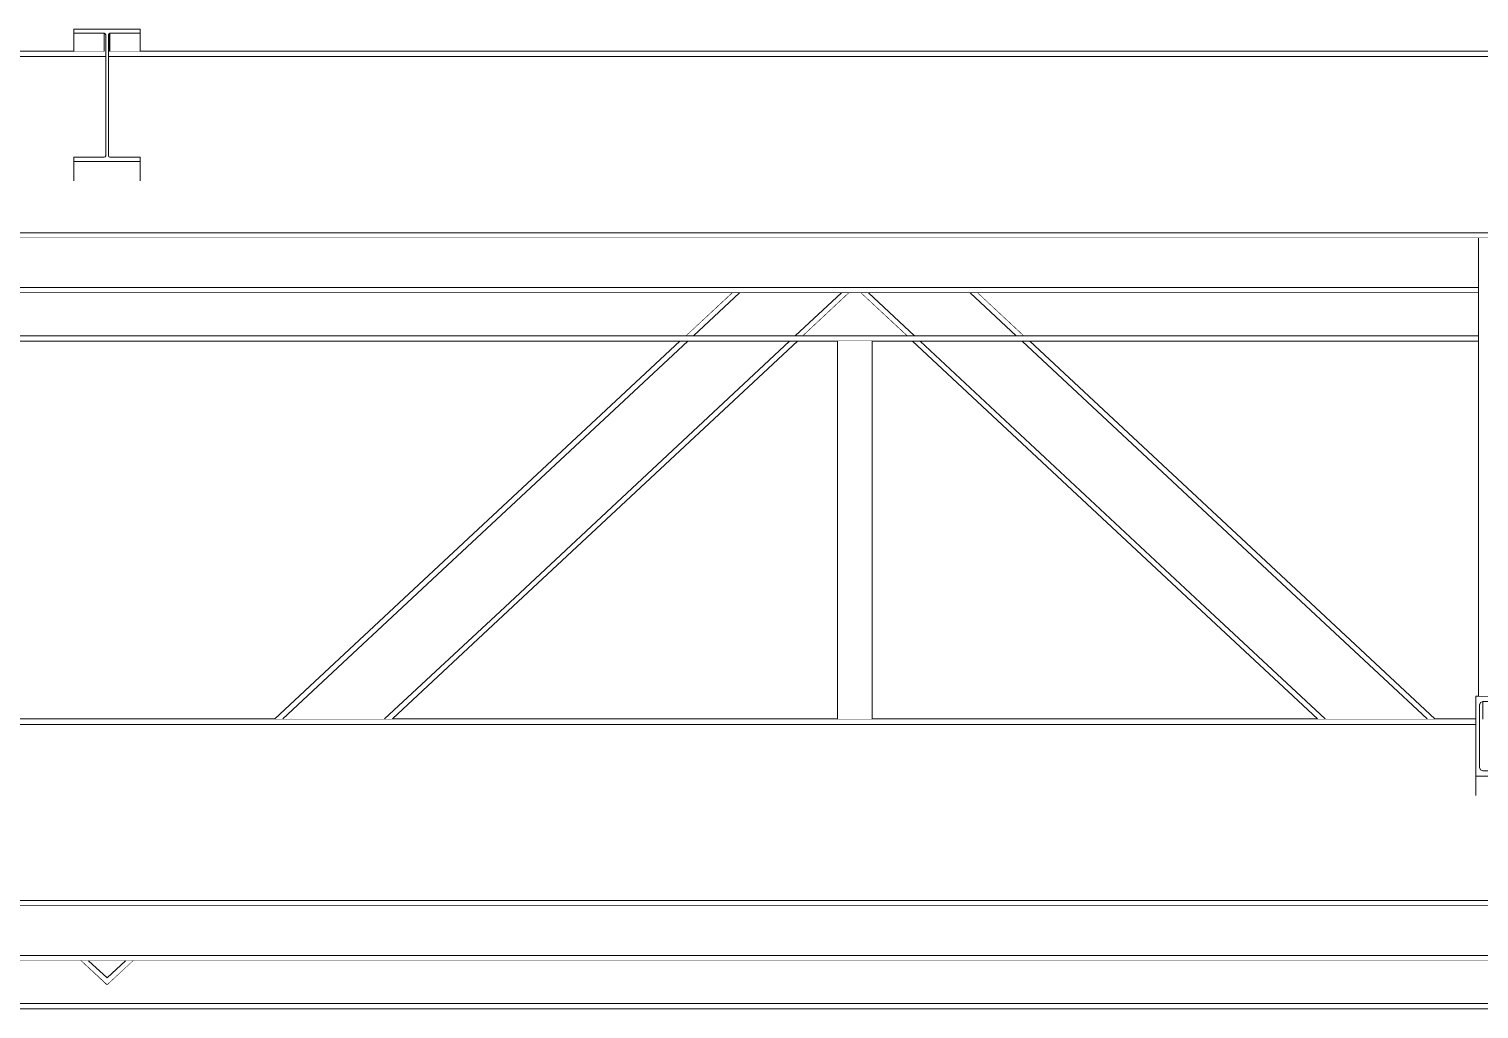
# Model space of a CAD drawing. Extents: x -3080 to 28500, y -1326 to 31609.
# Drawn here: x 8085.4 to 8356.8, y 28380.8 to 28564.2 of the extents above; entities that cross this region are included whole.
import ezdxf
from ezdxf.xclip import XClip

# ---------------------------------------------------------------- set-up
doc = ezdxf.new("R2010")
doc.units = 0
doc.header["$LTSCALE"] = 100
doc.header["$XCLIPFRAME"] = 2
doc.linetypes.add('188K-SM-07-F10-MECH-CR PIPE-Y2257103$0$X-S-FAB_SL ALL$0$Wipeout_Contour', pattern=[1, 0, -1])
for name, color, linetype in [('0-xref', 8, 'Continuous'), ('188K-SM-07-F10-MECH-CR PIPE-Y2257103$0$X-S-FAB_SL ALL$0$ASP_1', 1, 'Continuous'), ('188K-SM-07-F10-MECH-CR PIPE-Y2257103$0$X-S-FAB_SL ALL$0$Hattch', 7, 'Continuous'), ('188K-SM-07-F10-MECH-CR PIPE-Y2257103$0$X-S-FAB_SL ALL$0$S-TRUSS', 7, 'Continuous')]:
    doc.layers.add(name, color=color, linetype=linetype)

# ---------------------------------------------------------------- blocks, each defined once
blk = doc.blocks.new('188K-SM-07-F10-MECH-CR PIPE-Y2257103$0$X-S-FAB_SL ALL$0$剖面元素_919_3', base_point=(23061.26, -8263.06))
at = {"color": 254, "linetype": '188K-SM-07-F10-MECH-CR PIPE-Y2257103$0$X-S-FAB_SL ALL$0$Wipeout_Contour', "lineweight": 0, "ltscale": 253114.980548}
blk.add_wipeout([(30758.76, -6033.78), (30758.76, -6034.78), (31161.01, -6034.78), (31161.01, -6034.09), (31160.93, -6033.88), (31160.71, -6033.79), (31155.06, -6033.79), (31155.06, -6033.78)], dxfattribs=at).dxf.layer = '188K-SM-07-F10-MECH-CR PIPE-Y2257103$0$X-S-FAB_SL ALL$0$Hattch'
at = {"color": 254, "linetype": '188K-SM-07-F10-MECH-CR PIPE-Y2257103$0$X-S-FAB_SL ALL$0$Wipeout_Contour', "lineweight": 0, "ltscale": 254166.514569}
blk.add_wipeout([(30741.26, -6193.78), (31581.26, -6193.78), (31581.26, -6193.05), (31563.76, -6193.05), (31563.76, -6192.78), (30758.76, -6192.78), (30758.76, -6193.05), (30741.26, -6193.05)], dxfattribs=at).dxf.layer = '188K-SM-07-F10-MECH-CR PIPE-Y2257103$0$X-S-FAB_SL ALL$0$Hattch'
at = {"color": 254, "linetype": '188K-SM-07-F10-MECH-CR PIPE-Y2257103$0$X-S-FAB_SL ALL$0$Wipeout_Contour', "lineweight": 0, "ltscale": 254726.552465}
blk.add_wipeout([(31161.51, -6034.09), (31161.51, -6034.78), (31563.76, -6034.78), (31563.76, -6033.78), (31167.46, -6033.78), (31167.46, -6033.79), (31161.81, -6033.79), (31161.6, -6033.88)], dxfattribs=at).dxf.layer = '188K-SM-07-F10-MECH-CR PIPE-Y2257103$0$X-S-FAB_SL ALL$0$Hattch'
at = {"color": 254, "linetype": '188K-SM-07-F10-MECH-CR PIPE-Y2257103$0$X-S-FAB_SL ALL$0$Wipeout_Contour', "lineweight": 0, "ltscale": 1016512.658620444}
blk.add_wipeout([(30742.26, -6160.26), (30742.26, -6187.71), (30758.76, -6187.71), (30758.76, -6192.78), (31563.76, -6192.78), (31563.76, -6187.71), (31580.26, -6187.71), (31580.26, -6160.26), (31563.76, -6160.26), (31563.76, -6159.78), (31418.16, -6159.78), (31418.16, -6167.85), (31418.35, -6168.31), (31418.81, -6168.5), (31424.36, -6168.5), (31424.82, -6168.69), (31425.01, -6169.15), (31425.01, -6173.08), (31417.51, -6173.08), (31417.51, -6159.78), (30898.16, -6159.78), (30898.16, -6167.85), (30898.35, -6168.31), (30898.81, -6168.5), (30904.36, -6168.5), (30904.82, -6168.69), (30905.01, -6169.15), (30905.01, -6173.08), (30897.51, -6173.08), (30897.51, -6159.78), (30758.76, -6159.78), (30758.76, -6160.26)], dxfattribs=at).dxf.layer = '188K-SM-07-F10-MECH-CR PIPE-Y2257103$0$X-S-FAB_SL ALL$0$Hattch'
at = {"layer": '188K-SM-07-F10-MECH-CR PIPE-Y2257103$0$X-S-FAB_SL ALL$0$S-TRUSS', "color": 8, "lineweight": 0}
for p, q in [((30741.26, -6193.78), (31581.26, -6193.78)), ((30758.76, -6192.78), (31563.76, -6192.78))]:
    blk.add_line(p, q, dxfattribs=at)
at = {"color": 254, "linetype": '188K-SM-07-F10-MECH-CR PIPE-Y2257103$0$X-S-FAB_SL ALL$0$Wipeout_Contour', "lineweight": 0, "ltscale": 761838.558871}
blk.add_wipeout([(30742.26, -6035.28), (30742.26, -6062.73), (30758.76, -6062.73), (30758.76, -6067.78), (31563.76, -6067.78), (31563.76, -6062.73), (31580.26, -6062.73), (31580.26, -6035.28), (31563.76, -6035.28), (31563.76, -6034.78), (31161.51, -6034.78), (31161.51, -6053.35), (31161.6, -6053.56), (31161.81, -6053.65), (31167.46, -6053.65), (31167.46, -6058.04), (31155.06, -6058.04), (31155.06, -6053.65), (31160.71, -6053.65), (31160.93, -6053.56), (31161.01, -6053.35), (31161.01, -6034.78), (30758.76, -6034.78), (30758.76, -6035.28)], dxfattribs=at).dxf.layer = '188K-SM-07-F10-MECH-CR PIPE-Y2257103$0$X-S-FAB_SL ALL$0$Hattch'
at = {"color": 254, "linetype": '188K-SM-07-F10-MECH-CR PIPE-Y2257103$0$X-S-FAB_SL ALL$0$Wipeout_Contour', "lineweight": 0, "ltscale": 253082.348824}
blk.add_wipeout([(30898.16, -6159.49), (30898.16, -6159.78), (31417.51, -6159.78), (31417.51, -6158.78), (30904.51, -6158.78), (30904.36, -6158.84), (30898.81, -6158.84), (30898.35, -6159.03)], dxfattribs=at).dxf.layer = '188K-SM-07-F10-MECH-CR PIPE-Y2257103$0$X-S-FAB_SL ALL$0$Hattch'
at = {"layer": '188K-SM-07-F10-MECH-CR PIPE-Y2257103$0$X-S-FAB_SL ALL$0$S-TRUSS', "color": 8, "lineweight": 0}
for p, q in [((31155.06, -6033.78), (30758.76, -6033.78)), ((31160.71, -6033.78), (31155.06, -6033.78)), ((31167.46, -6033.78), (31161.81, -6033.78)), ((31563.76, -6033.78), (31167.46, -6033.78)), ((31161.01, -6034.78), (30758.76, -6034.78)), ((31563.76, -6034.78), (31161.51, -6034.78)), ((30904.51, -6158.78), (31417.51, -6158.78)), ((30898.16, -6159.78), (31417.51, -6159.78))]:
    blk.add_line(p, q, dxfattribs=at)
at = {"color": 254, "linetype": '188K-SM-07-F10-MECH-CR PIPE-Y2257103$0$X-S-FAB_SL ALL$0$Wipeout_Contour', "lineweight": 0, "ltscale": 253973.464068}
blk.add_wipeout([(30749.26, -6068.78), (31573.26, -6068.78), (31573.26, -6068.07), (31563.76, -6068.07), (31563.76, -6067.78), (30758.76, -6067.78), (30758.76, -6068.07), (30749.26, -6068.07)], dxfattribs=at).dxf.layer = '188K-SM-07-F10-MECH-CR PIPE-Y2257103$0$X-S-FAB_SL ALL$0$Hattch'
at = {"layer": '188K-SM-07-F10-MECH-CR PIPE-Y2257103$0$X-S-FAB_SL ALL$0$S-TRUSS', "color": 8, "lineweight": 0}
for p, q in [((31563.76, -6067.78), (30758.76, -6067.78)), ((31429.84, -6068.78), (30892.69, -6068.78))]:
    blk.add_line(p, q, dxfattribs=at)
blk = doc.blocks.new('188K-SM-07-F10-MECH-CR PIPE-Y2257103$0$X-S-FAB_SL ALL$0$剖面元素_922_3', base_point=(23061.26, -8263.06))
at = {"color": 254, "linetype": '188K-SM-07-F10-MECH-CR PIPE-Y2257103$0$X-S-FAB_SL ALL$0$Wipeout_Contour', "lineweight": 0, "ltscale": 126990.583895}
blk.add_wipeout([(30904.51, -6068.78), (30904.51, -6078.02), (31418.01, -6078.02), (31418.01, -6068.78)], dxfattribs=at).dxf.layer = '188K-SM-07-F10-MECH-CR PIPE-Y2257103$0$X-S-FAB_SL ALL$0$Hattch'
at = {"color": 254, "linetype": '188K-SM-07-F10-MECH-CR PIPE-Y2257103$0$X-S-FAB_SL ALL$0$Wipeout_Contour', "lineweight": 0, "ltscale": 254182.245996}
blk.add_wipeout([(30741.26, -6204.02), (31581.26, -6204.02), (31581.26, -6203.12), (31563.76, -6203.12), (31563.76, -6203.02), (30758.76, -6203.02), (30758.76, -6203.12), (30741.26, -6203.12)], dxfattribs=at).dxf.layer = '188K-SM-07-F10-MECH-CR PIPE-Y2257103$0$X-S-FAB_SL ALL$0$Hattch'
at = {"color": 254, "linetype": '188K-SM-07-F10-MECH-CR PIPE-Y2257103$0$X-S-FAB_SL ALL$0$Wipeout_Contour', "lineweight": 0, "ltscale": 126994.501866}
blk.add_wipeout([(30904.51, -6079.02), (31418.01, -6079.02), (31418.01, -6078.02), (30904.51, -6078.02)], dxfattribs=at).dxf.layer = '188K-SM-07-F10-MECH-CR PIPE-Y2257103$0$X-S-FAB_SL ALL$0$Hattch'
at = {"color": 254, "linetype": '188K-SM-07-F10-MECH-CR PIPE-Y2257103$0$X-S-FAB_SL ALL$0$Wipeout_Contour', "lineweight": 0, "ltscale": 159253.255963}
blk.add_wipeout([(30758.76, -6193.78), (30758.76, -6203.02), (31563.76, -6203.02), (31563.76, -6197.03), (31563.76, -6193.78)], dxfattribs=at).dxf.layer = '188K-SM-07-F10-MECH-CR PIPE-Y2257103$0$X-S-FAB_SL ALL$0$Hattch'
at = {"layer": '188K-SM-07-F10-MECH-CR PIPE-Y2257103$0$X-S-FAB_SL ALL$0$S-TRUSS', "color": 8, "lineweight": 0}
for p, q in [((31418.01, -6078.02), (30904.51, -6078.02)), ((31418.01, -6079.02), (30904.51, -6079.02)), ((30741.26, -6204.02), (31581.26, -6204.02)), ((30758.76, -6203.02), (31563.76, -6203.02))]:
    blk.add_line(p, q, dxfattribs=at)
blk = doc.blocks.new('188K-SM-07-F10-MECH-CR PIPE-Y2257103$0$X-S-FAB_SL ALL$0$剖面元素_1513_3', base_point=(23061.26, -8263.06))
at = {"color": 254, "linetype": '188K-SM-07-F10-MECH-CR PIPE-Y2257103$0$X-S-FAB_SL ALL$0$Wipeout_Contour', "lineweight": 0, "ltscale": 126960.241926}
blk.add_wipeout([(31161.51, -6034.09), (31161.6, -6033.88), (31161.6, -6030.53), (31161.51, -6030.74)], dxfattribs=at).dxf.layer = '188K-SM-07-F10-MECH-CR PIPE-Y2257103$0$X-S-FAB_SL ALL$0$Hattch'
at = {"color": 254, "linetype": '188K-SM-07-F10-MECH-CR PIPE-Y2257103$0$X-S-FAB_SL ALL$0$Wipeout_Contour', "lineweight": 0, "ltscale": 126977.320676}
blk.add_wipeout([(31155.06, -6054.45), (31155.06, -6058.04), (31167.46, -6058.04), (31167.46, -6054.45)], dxfattribs=at).dxf.layer = '188K-SM-07-F10-MECH-CR PIPE-Y2257103$0$X-S-FAB_SL ALL$0$Hattch'
at = {"layer": '188K-SM-07-F10-MECH-CR PIPE-Y2257103$0$X-S-FAB_SL ALL$0$S-TRUSS', "color": 2, "lineweight": 0}
for p, q in [((31155.06, -6053.65), (31155.06, -6054.45)), ((31167.46, -6054.45), (31155.06, -6054.45)), ((31167.46, -6053.65), (31167.46, -6054.45))]:
    blk.add_line(p, q, dxfattribs=at)
at = {"layer": '188K-SM-07-F10-MECH-CR PIPE-Y2257103$0$X-S-FAB_SL ALL$0$S-TRUSS', "color": 8, "lineweight": 0}
for p, q in [((31155.06, -6054.45), (31155.06, -6058.04)), ((31167.46, -6054.45), (31167.46, -6058.04))]:
    blk.add_line(p, q, dxfattribs=at)
at = {"layer": '188K-SM-07-F10-MECH-CR PIPE-Y2257103$0$X-S-FAB_SL ALL$0$S-TRUSS', "color": 2, "lineweight": 0, "flags": 128}
for points in [[(31160.93, -6053.56), (31160.71, -6053.65), (31155.06, -6053.65)], [(31161.6, -6053.56), (31161.81, -6053.65), (31167.46, -6053.65)]]:
    blk.add_lwpolyline(points, dxfattribs=at)
at = {"color": 254, "linetype": '188K-SM-07-F10-MECH-CR PIPE-Y2257103$0$X-S-FAB_SL ALL$0$Wipeout_Contour', "lineweight": 0, "ltscale": 126960.716853}
blk.add_wipeout([(31161.6, -6030.53), (31161.6, -6033.88), (31161.81, -6033.79), (31161.81, -6030.44)], dxfattribs=at).dxf.layer = '188K-SM-07-F10-MECH-CR PIPE-Y2257103$0$X-S-FAB_SL ALL$0$Hattch'
at = {"color": 254, "linetype": '188K-SM-07-F10-MECH-CR PIPE-Y2257103$0$X-S-FAB_SL ALL$0$Wipeout_Contour', "lineweight": 0, "ltscale": 126972.194104}
blk.add_wipeout([(31161.81, -6030.44), (31161.81, -6033.79), (31167.46, -6033.79), (31167.46, -6030.44)], dxfattribs=at).dxf.layer = '188K-SM-07-F10-MECH-CR PIPE-Y2257103$0$X-S-FAB_SL ALL$0$Hattch'
at = {"layer": '188K-SM-07-F10-MECH-CR PIPE-Y2257103$0$X-S-FAB_SL ALL$0$S-TRUSS', "color": 2, "lineweight": 0}
blk.add_line((31167.46, -6029.64), (31167.46, -6030.44), dxfattribs=at)
at = {"layer": '188K-SM-07-F10-MECH-CR PIPE-Y2257103$0$X-S-FAB_SL ALL$0$S-TRUSS', "color": 8, "lineweight": 0}
blk.add_line((31167.46, -6030.44), (31167.46, -6033.79), dxfattribs=at)
at = {"color": 254, "linetype": '188K-SM-07-F10-MECH-CR PIPE-Y2257103$0$X-S-FAB_SL ALL$0$Wipeout_Contour', "lineweight": 0, "ltscale": 126945.686184}
blk.add_wipeout([(31155.06, -6030.44), (31155.06, -6033.79), (31160.71, -6033.79), (31160.71, -6030.44)], dxfattribs=at).dxf.layer = '188K-SM-07-F10-MECH-CR PIPE-Y2257103$0$X-S-FAB_SL ALL$0$Hattch'
at = {"layer": '188K-SM-07-F10-MECH-CR PIPE-Y2257103$0$X-S-FAB_SL ALL$0$S-TRUSS', "color": 2, "lineweight": 0}
blk.add_line((31155.06, -6029.64), (31155.06, -6030.44), dxfattribs=at)
at = {"layer": '188K-SM-07-F10-MECH-CR PIPE-Y2257103$0$X-S-FAB_SL ALL$0$S-TRUSS', "color": 8, "lineweight": 0}
blk.add_line((31155.06, -6030.44), (31155.06, -6033.79), dxfattribs=at)
at = {"color": 254, "linetype": '188K-SM-07-F10-MECH-CR PIPE-Y2257103$0$X-S-FAB_SL ALL$0$Wipeout_Contour', "lineweight": 0, "ltscale": 126957.230154}
blk.add_wipeout([(31160.71, -6030.44), (31160.71, -6033.79), (31160.93, -6033.88), (31160.93, -6030.53)], dxfattribs=at).dxf.layer = '188K-SM-07-F10-MECH-CR PIPE-Y2257103$0$X-S-FAB_SL ALL$0$Hattch'
at = {"color": 254, "linetype": '188K-SM-07-F10-MECH-CR PIPE-Y2257103$0$X-S-FAB_SL ALL$0$Wipeout_Contour', "lineweight": 0, "ltscale": 126957.933227}
blk.add_wipeout([(31160.93, -6030.53), (31160.93, -6033.88), (31161.01, -6034.09), (31161.01, -6030.74)], dxfattribs=at).dxf.layer = '188K-SM-07-F10-MECH-CR PIPE-Y2257103$0$X-S-FAB_SL ALL$0$Hattch'
at = {"layer": '188K-SM-07-F10-MECH-CR PIPE-Y2257103$0$X-S-FAB_SL ALL$0$S-TRUSS', "color": 2, "lineweight": 0}
blk.add_line((31167.46, -6029.64), (31155.06, -6029.64), dxfattribs=at)
at = {"layer": '188K-SM-07-F10-MECH-CR PIPE-Y2257103$0$X-S-FAB_SL ALL$0$S-TRUSS', "color": 8, "lineweight": 0}
for p, q in [((31160.71, -6030.44), (31160.71, -6033.79)), ((31161.81, -6030.44), (31161.81, -6033.79))]:
    blk.add_line(p, q, dxfattribs=at)
at = {"layer": '188K-SM-07-F10-MECH-CR PIPE-Y2257103$0$X-S-FAB_SL ALL$0$S-TRUSS', "color": 2, "lineweight": 0, "flags": 128}
for points in [[(31160.93, -6030.53), (31160.71, -6030.44), (31155.06, -6030.44)], [(31160.93, -6030.53), (31161.01, -6030.74), (31161.01, -6053.35), (31160.93, -6053.56)], [(31161.6, -6030.53), (31161.51, -6030.74), (31161.51, -6053.35), (31161.6, -6053.56)], [(31167.46, -6030.44), (31161.81, -6030.44), (31161.6, -6030.53)]]:
    blk.add_lwpolyline(points, dxfattribs=at)
blk = doc.blocks.new('188K-SM-07-F10-MECH-CR PIPE-Y2257103$0$X-S-FAB_SL ALL$0$剖面元素_1528_3', base_point=(23061.26, -8263.06))
at = {"color": 254, "linetype": '188K-SM-07-F10-MECH-CR PIPE-Y2257103$0$X-S-FAB_SL ALL$0$Wipeout_Contour', "lineweight": 0, "ltscale": 128064.93939}
blk.add_wipeout([(31418.35, -6155.68), (31418.35, -6159.03), (31418.81, -6158.84), (31418.81, -6155.49)], dxfattribs=at).dxf.layer = '188K-SM-07-F10-MECH-CR PIPE-Y2257103$0$X-S-FAB_SL ALL$0$Hattch'
at = {"color": 254, "linetype": '188K-SM-07-F10-MECH-CR PIPE-Y2257103$0$X-S-FAB_SL ALL$0$Wipeout_Contour', "lineweight": 0, "ltscale": 128089.569549}
blk.add_wipeout([(31424.82, -6158.78), (31425.01, -6158.78), (31425.01, -6154.84), (31424.82, -6155.3)], dxfattribs=at).dxf.layer = '188K-SM-07-F10-MECH-CR PIPE-Y2257103$0$X-S-FAB_SL ALL$0$Hattch'
at = {"color": 254, "linetype": '188K-SM-07-F10-MECH-CR PIPE-Y2257103$0$X-S-FAB_SL ALL$0$Wipeout_Contour', "lineweight": 0, "ltscale": 128086.262905}
blk.add_wipeout([(31417.51, -6169.5), (31417.51, -6173.08), (31425.01, -6173.08), (31425.01, -6169.5)], dxfattribs=at).dxf.layer = '188K-SM-07-F10-MECH-CR PIPE-Y2257103$0$X-S-FAB_SL ALL$0$Hattch'
at = {"layer": '188K-SM-07-F10-MECH-CR PIPE-Y2257103$0$X-S-FAB_SL ALL$0$S-TRUSS', "color": 8, "lineweight": 0}
for p, q in [((31417.51, -6169.5), (31417.51, -6173.08)), ((31425.01, -6169.5), (31425.01, -6173.08))]:
    blk.add_line(p, q, dxfattribs=at)
at = {"layer": '188K-SM-07-F10-MECH-CR PIPE-Y2257103$0$X-S-FAB_SL ALL$0$S-TRUSS', "color": 2, "lineweight": 0}
blk.add_line((31425.01, -6169.5), (31417.51, -6169.5), dxfattribs=at)
at = {"layer": '188K-SM-07-F10-MECH-CR PIPE-Y2257103$0$X-S-FAB_SL ALL$0$S-TRUSS', "color": 2, "lineweight": 0, "flags": 128}
for points in [[(31418.35, -6168.31), (31418.81, -6168.5), (31424.36, -6168.5), (31424.82, -6168.69)], [(31424.82, -6168.69), (31425.01, -6169.15), (31425.01, -6169.5)]]:
    blk.add_lwpolyline(points, dxfattribs=at)
at = {"color": 254, "linetype": '188K-SM-07-F10-MECH-CR PIPE-Y2257103$0$X-S-FAB_SL ALL$0$Wipeout_Contour', "lineweight": 0, "ltscale": 128063.91382}
blk.add_wipeout([(31418.16, -6156.14), (31418.16, -6159.49), (31418.35, -6159.03), (31418.35, -6155.68)], dxfattribs=at).dxf.layer = '188K-SM-07-F10-MECH-CR PIPE-Y2257103$0$X-S-FAB_SL ALL$0$Hattch'
at = {"color": 254, "linetype": '188K-SM-07-F10-MECH-CR PIPE-Y2257103$0$X-S-FAB_SL ALL$0$Wipeout_Contour', "lineweight": 0, "ltscale": 160111.030839}
blk.add_wipeout([(31424.82, -6155.3), (31424.36, -6155.49), (31424.36, -6158.84), (31424.51, -6158.78), (31424.82, -6158.78)], dxfattribs=at).dxf.layer = '188K-SM-07-F10-MECH-CR PIPE-Y2257103$0$X-S-FAB_SL ALL$0$Hattch'
at = {"color": 254, "linetype": '188K-SM-07-F10-MECH-CR PIPE-Y2257103$0$X-S-FAB_SL ALL$0$Wipeout_Contour', "lineweight": 0, "ltscale": 128076.661073}
blk.add_wipeout([(31418.81, -6155.49), (31418.81, -6158.84), (31424.36, -6158.84), (31424.36, -6155.49)], dxfattribs=at).dxf.layer = '188K-SM-07-F10-MECH-CR PIPE-Y2257103$0$X-S-FAB_SL ALL$0$Hattch'
at = {"layer": '188K-SM-07-F10-MECH-CR PIPE-Y2257103$0$X-S-FAB_SL ALL$0$S-TRUSS', "color": 2, "lineweight": 0}
for p, q in [((31417.51, -6154.49), (31417.51, -6169.5)), ((31425.01, -6154.49), (31417.51, -6154.49))]:
    blk.add_line(p, q, dxfattribs=at)
at = {"layer": '188K-SM-07-F10-MECH-CR PIPE-Y2257103$0$X-S-FAB_SL ALL$0$S-TRUSS', "color": 8, "lineweight": 0}
for p, q in [((31418.81, -6155.49), (31418.81, -6158.84)), ((31424.36, -6155.49), (31424.36, -6158.84)), ((31425.01, -6154.84), (31425.01, -6158.78))]:
    blk.add_line(p, q, dxfattribs=at)
at = {"layer": '188K-SM-07-F10-MECH-CR PIPE-Y2257103$0$X-S-FAB_SL ALL$0$S-TRUSS', "color": 2, "lineweight": 0, "flags": 128}
for points in [[(31418.35, -6155.68), (31418.16, -6156.14), (31418.16, -6167.85), (31418.35, -6168.31)], [(31424.82, -6155.3), (31424.36, -6155.49), (31418.81, -6155.49), (31418.35, -6155.68)], [(31425.01, -6154.49), (31425.01, -6154.84), (31424.82, -6155.3)]]:
    blk.add_lwpolyline(points, dxfattribs=at)
blk = doc.blocks.new('188K-SM-07-F10-MECH-CR PIPE-Y2257103$0$X-S-FAB_SL ALL$0$剖面元素_1702_3', base_point=(23061.26, -8263.06))
at = {"color": 254, "linetype": '188K-SM-07-F10-MECH-CR PIPE-Y2257103$0$X-S-FAB_SL ALL$0$Wipeout_Contour', "lineweight": 0, "ltscale": 127652.083103}
blk.add_wipeout([(31324.32, -6079.02), (31322.86, -6079.02), (31331.48, -6087.06), (31332.95, -6087.06)], dxfattribs=at).dxf.layer = '188K-SM-07-F10-MECH-CR PIPE-Y2257103$0$X-S-FAB_SL ALL$0$Hattch'
at = {"color": 254, "linetype": '188K-SM-07-F10-MECH-CR PIPE-Y2257103$0$X-S-FAB_SL ALL$0$Wipeout_Contour', "lineweight": 0, "ltscale": 127356.980987}
blk.add_wipeout([(31268.51, -6088.06), (31226.15, -6127.58), (31226.83, -6128.31), (31269.97, -6088.06)], dxfattribs=at).dxf.layer = '188K-SM-07-F10-MECH-CR PIPE-Y2257103$0$X-S-FAB_SL ALL$0$Hattch'
at = {"color": 254, "linetype": '188K-SM-07-F10-MECH-CR PIPE-Y2257103$0$X-S-FAB_SL ALL$0$Wipeout_Contour', "lineweight": 0, "ltscale": 95319.093234}
blk.add_wipeout([(31164.73, -6204.02), (31157.8, -6204.02), (31161.26, -6207.25)], dxfattribs=at).dxf.layer = '188K-SM-07-F10-MECH-CR PIPE-Y2257103$0$X-S-FAB_SL ALL$0$Hattch'
at = {"color": 254, "linetype": '188K-SM-07-F10-MECH-CR PIPE-Y2257103$0$X-S-FAB_SL ALL$0$Wipeout_Contour', "lineweight": 0, "ltscale": 127442.883257}
blk.add_wipeout([(31278.2, -6079.02), (31269.58, -6087.06), (31271.05, -6087.06), (31279.67, -6079.02)], dxfattribs=at).dxf.layer = '188K-SM-07-F10-MECH-CR PIPE-Y2257103$0$X-S-FAB_SL ALL$0$Hattch'
at = {"color": 254, "linetype": '188K-SM-07-F10-MECH-CR PIPE-Y2257103$0$X-S-FAB_SL ALL$0$Wipeout_Contour', "lineweight": 0, "ltscale": 127776.209446}
blk.add_wipeout([(31332.55, -6088.06), (31375.7, -6128.31), (31376.38, -6127.58), (31334.02, -6088.06)], dxfattribs=at).dxf.layer = '188K-SM-07-F10-MECH-CR PIPE-Y2257103$0$X-S-FAB_SL ALL$0$Hattch'
at = {"color": 254, "linetype": '188K-SM-07-F10-MECH-CR PIPE-Y2257103$0$X-S-FAB_SL ALL$0$Wipeout_Contour', "lineweight": 0, "ltscale": 190638.3956}
blk.add_wipeout([(31156.33, -6204.02), (31161.26, -6208.62), (31166.2, -6204.02), (31164.73, -6204.02), (31161.26, -6207.25), (31157.8, -6204.02)], dxfattribs=at).dxf.layer = '188K-SM-07-F10-MECH-CR PIPE-Y2257103$0$X-S-FAB_SL ALL$0$Hattch'
at = {"layer": '188K-SM-07-F10-MECH-CR PIPE-Y2257103$0$X-S-FAB_SL ALL$0$S-TRUSS', "color": 8, "lineweight": 0}
for p, q in [((31161.26, -6208.62), (31156.33, -6204.02)), ((31161.26, -6207.25), (31157.8, -6204.02)), ((31164.73, -6204.02), (31161.26, -6207.25)), ((31166.2, -6204.02), (31161.26, -6208.62))]:
    blk.add_line(p, q, dxfattribs=at)
at = {"color": 254, "linetype": '188K-SM-07-F10-MECH-CR PIPE-Y2257103$0$X-S-FAB_SL ALL$0$Wipeout_Contour', "lineweight": 0, "ltscale": 127611.78849}
blk.add_wipeout([(31322.86, -6079.02), (31303.8, -6079.02), (31312.42, -6087.06), (31331.48, -6087.06)], dxfattribs=at).dxf.layer = '188K-SM-07-F10-MECH-CR PIPE-Y2257103$0$X-S-FAB_SL ALL$0$Hattch'
at = {"color": 254, "linetype": '188K-SM-07-F10-MECH-CR PIPE-Y2257103$0$X-S-FAB_SL ALL$0$Wipeout_Contour', "lineweight": 0, "ltscale": 127388.580494}
blk.add_wipeout([(31226.83, -6128.31), (31235.7, -6137.82), (31289.03, -6088.06), (31269.97, -6088.06)], dxfattribs=at).dxf.layer = '188K-SM-07-F10-MECH-CR PIPE-Y2257103$0$X-S-FAB_SL ALL$0$Hattch'
at = {"color": 254, "linetype": '188K-SM-07-F10-MECH-CR PIPE-Y2257103$0$X-S-FAB_SL ALL$0$Wipeout_Contour', "lineweight": 0, "ltscale": 127483.176518}
blk.add_wipeout([(31279.67, -6079.02), (31271.05, -6087.06), (31290.1, -6087.06), (31298.73, -6079.02)], dxfattribs=at).dxf.layer = '188K-SM-07-F10-MECH-CR PIPE-Y2257103$0$X-S-FAB_SL ALL$0$Hattch'
at = {"color": 254, "linetype": '188K-SM-07-F10-MECH-CR PIPE-Y2257103$0$X-S-FAB_SL ALL$0$Wipeout_Contour', "lineweight": 0, "ltscale": 127748.477962}
blk.add_wipeout([(31313.5, -6088.06), (31366.83, -6137.82), (31375.7, -6128.31), (31332.55, -6088.06)], dxfattribs=at).dxf.layer = '188K-SM-07-F10-MECH-CR PIPE-Y2257103$0$X-S-FAB_SL ALL$0$Hattch'
at = {"color": 254, "linetype": '188K-SM-07-F10-MECH-CR PIPE-Y2257103$0$X-S-FAB_SL ALL$0$Wipeout_Contour', "lineweight": 0, "ltscale": 127235.380545}
blk.add_wipeout([(31226.15, -6127.58), (31192.7, -6158.78), (31194.17, -6158.78), (31226.83, -6128.31)], dxfattribs=at).dxf.layer = '188K-SM-07-F10-MECH-CR PIPE-Y2257103$0$X-S-FAB_SL ALL$0$Hattch'
at = {"color": 254, "linetype": '188K-SM-07-F10-MECH-CR PIPE-Y2257103$0$X-S-FAB_SL ALL$0$Wipeout_Contour', "lineweight": 0, "ltscale": 127571.493738}
blk.add_wipeout([(31302.33, -6079.02), (31310.96, -6087.06), (31312.42, -6087.06), (31303.8, -6079.02)], dxfattribs=at).dxf.layer = '188K-SM-07-F10-MECH-CR PIPE-Y2257103$0$X-S-FAB_SL ALL$0$Hattch'
at = {"color": 254, "linetype": '188K-SM-07-F10-MECH-CR PIPE-Y2257103$0$X-S-FAB_SL ALL$0$Wipeout_Contour', "lineweight": 0, "ltscale": 127419.956919}
blk.add_wipeout([(31289.03, -6088.06), (31235.7, -6137.82), (31236.38, -6138.55), (31290.5, -6088.06)], dxfattribs=at).dxf.layer = '188K-SM-07-F10-MECH-CR PIPE-Y2257103$0$X-S-FAB_SL ALL$0$Hattch'
at = {"color": 254, "linetype": '188K-SM-07-F10-MECH-CR PIPE-Y2257103$0$X-S-FAB_SL ALL$0$Wipeout_Contour', "lineweight": 0, "ltscale": 127952.157992}
blk.add_wipeout([(31375.7, -6128.31), (31408.36, -6158.78), (31409.83, -6158.78), (31376.38, -6127.58)], dxfattribs=at).dxf.layer = '188K-SM-07-F10-MECH-CR PIPE-Y2257103$0$X-S-FAB_SL ALL$0$Hattch'
at = {"layer": '188K-SM-07-F10-MECH-CR PIPE-Y2257103$0$X-S-FAB_SL ALL$0$S-TRUSS', "color": 8, "lineweight": 0}
for p, q in [((31278.2, -6079.02), (31269.58, -6087.06)), ((31279.67, -6079.02), (31271.05, -6087.06))]:
    blk.add_line(p, q, dxfattribs=at)
at = {"color": 254, "linetype": '188K-SM-07-F10-MECH-CR PIPE-Y2257103$0$X-S-FAB_SL ALL$0$Wipeout_Contour', "lineweight": 0, "ltscale": 127523.469589}
blk.add_wipeout([(31290.1, -6087.06), (31291.57, -6087.06), (31300.19, -6079.02), (31298.73, -6079.02)], dxfattribs=at).dxf.layer = '188K-SM-07-F10-MECH-CR PIPE-Y2257103$0$X-S-FAB_SL ALL$0$Hattch'
at = {"color": 254, "linetype": '188K-SM-07-F10-MECH-CR PIPE-Y2257103$0$X-S-FAB_SL ALL$0$Wipeout_Contour', "lineweight": 0, "ltscale": 127721.103472}
blk.add_wipeout([(31312.03, -6088.06), (31366.15, -6138.55), (31366.83, -6137.82), (31313.5, -6088.06)], dxfattribs=at).dxf.layer = '188K-SM-07-F10-MECH-CR PIPE-Y2257103$0$X-S-FAB_SL ALL$0$Hattch'
at = {"color": 254, "linetype": '188K-SM-07-F10-MECH-CR PIPE-Y2257103$0$X-S-FAB_SL ALL$0$Wipeout_Contour', "lineweight": 0, "ltscale": 127266.697074}
blk.add_wipeout([(31226.83, -6128.31), (31194.17, -6158.78), (31213.22, -6158.78), (31235.7, -6137.82)], dxfattribs=at).dxf.layer = '188K-SM-07-F10-MECH-CR PIPE-Y2257103$0$X-S-FAB_SL ALL$0$Hattch'
at = {"layer": '188K-SM-07-F10-MECH-CR PIPE-Y2257103$0$X-S-FAB_SL ALL$0$S-TRUSS', "color": 8, "lineweight": 0}
for p, q in [((31298.73, -6079.02), (31290.1, -6087.06)), ((31300.19, -6079.02), (31291.57, -6087.06)), ((31310.96, -6087.06), (31302.33, -6079.02)), ((31312.42, -6087.06), (31303.8, -6079.02)), ((31331.48, -6087.06), (31322.86, -6079.02)), ((31332.95, -6087.06), (31324.32, -6079.02)), ((31268.51, -6088.06), (31226.15, -6127.58)), ((31269.97, -6088.06), (31226.83, -6128.31))]:
    blk.add_line(p, q, dxfattribs=at)
at = {"color": 254, "linetype": '188K-SM-07-F10-MECH-CR PIPE-Y2257103$0$X-S-FAB_SL ALL$0$Wipeout_Contour', "lineweight": 0, "ltscale": 127924.883313}
blk.add_wipeout([(31366.83, -6137.82), (31389.3, -6158.78), (31408.36, -6158.78), (31375.7, -6128.31)], dxfattribs=at).dxf.layer = '188K-SM-07-F10-MECH-CR PIPE-Y2257103$0$X-S-FAB_SL ALL$0$Hattch'
at = {"color": 254, "linetype": '188K-SM-07-F10-MECH-CR PIPE-Y2257103$0$X-S-FAB_SL ALL$0$Wipeout_Contour', "lineweight": 0, "ltscale": 127298.33}
blk.add_wipeout([(31213.22, -6158.78), (31214.69, -6158.78), (31236.38, -6138.55), (31235.7, -6137.82)], dxfattribs=at).dxf.layer = '188K-SM-07-F10-MECH-CR PIPE-Y2257103$0$X-S-FAB_SL ALL$0$Hattch'
at = {"layer": '188K-SM-07-F10-MECH-CR PIPE-Y2257103$0$X-S-FAB_SL ALL$0$S-TRUSS', "color": 8, "lineweight": 0}
for p, q in [((31289.03, -6088.06), (31235.7, -6137.82)), ((31290.5, -6088.06), (31236.38, -6138.55)), ((31375.7, -6128.31), (31332.55, -6088.06)), ((31376.38, -6127.58), (31334.02, -6088.06)), ((31226.15, -6127.58), (31192.7, -6158.78)), ((31226.83, -6128.31), (31194.17, -6158.78)), ((31235.7, -6137.82), (31213.22, -6158.78)), ((31236.38, -6138.55), (31214.69, -6158.78))]:
    blk.add_line(p, q, dxfattribs=at)
at = {"color": 254, "linetype": '188K-SM-07-F10-MECH-CR PIPE-Y2257103$0$X-S-FAB_SL ALL$0$Wipeout_Contour', "lineweight": 0, "ltscale": 127897.074193}
blk.add_wipeout([(31366.15, -6138.55), (31387.84, -6158.78), (31389.3, -6158.78), (31366.83, -6137.82)], dxfattribs=at).dxf.layer = '188K-SM-07-F10-MECH-CR PIPE-Y2257103$0$X-S-FAB_SL ALL$0$Hattch'
at = {"layer": '188K-SM-07-F10-MECH-CR PIPE-Y2257103$0$X-S-FAB_SL ALL$0$S-TRUSS', "color": 8, "lineweight": 0}
for p, q in [((31366.15, -6138.55), (31312.03, -6088.06)), ((31366.83, -6137.82), (31313.5, -6088.06)), ((31408.36, -6158.78), (31375.7, -6128.31)), ((31409.83, -6158.78), (31376.38, -6127.58)), ((31387.84, -6158.78), (31366.15, -6138.55)), ((31389.3, -6158.78), (31366.83, -6137.82))]:
    blk.add_line(p, q, dxfattribs=at)
blk = doc.blocks.new('188K-SM-07-F10-MECH-CR PIPE-Y2257103$0$X-S-FAB_SL ALL$0$剖面元素_1703_3', base_point=(23061.26, -8263.06))
at = {"color": 254, "linetype": '188K-SM-07-F10-MECH-CR PIPE-Y2257103$0$X-S-FAB_SL ALL$0$Wipeout_Contour', "lineweight": 0, "ltscale": 126997.841681}
blk.add_wipeout([(31044.32, -6079.02), (31052.95, -6087.06), (31269.58, -6087.06), (31278.2, -6079.02)], dxfattribs=at).dxf.layer = '188K-SM-07-F10-MECH-CR PIPE-Y2257103$0$X-S-FAB_SL ALL$0$Hattch'
at = {"color": 254, "linetype": '188K-SM-07-F10-MECH-CR PIPE-Y2257103$0$X-S-FAB_SL ALL$0$Wipeout_Contour', "lineweight": 0, "ltscale": 127547.481688}
blk.add_wipeout([(31300.19, -6079.02), (31291.57, -6087.06), (31310.96, -6087.06), (31302.33, -6079.02)], dxfattribs=at).dxf.layer = '188K-SM-07-F10-MECH-CR PIPE-Y2257103$0$X-S-FAB_SL ALL$0$Hattch'
at = {"color": 254, "linetype": '188K-SM-07-F10-MECH-CR PIPE-Y2257103$0$X-S-FAB_SL ALL$0$Wipeout_Contour', "lineweight": 0, "ltscale": 127830.359378}
blk.add_wipeout([(31418.01, -6079.02), (31324.32, -6079.02), (31332.95, -6087.06), (31418.01, -6087.06)], dxfattribs=at).dxf.layer = '188K-SM-07-F10-MECH-CR PIPE-Y2257103$0$X-S-FAB_SL ALL$0$Hattch'
at = {"color": 254, "linetype": '188K-SM-07-F10-MECH-CR PIPE-Y2257103$0$X-S-FAB_SL ALL$0$Wipeout_Contour', "lineweight": 0, "ltscale": 250903.369225}
blk.add_wipeout([(29936.26, -6213.06), (31546.26, -6213.06), (31546.26, -6212.06), (30758.76, -6212.06), (30758.76, -6212.87), (30723.76, -6212.87), (30723.76, -6212.06), (29936.26, -6212.06)], dxfattribs=at).dxf.layer = '188K-SM-07-F10-MECH-CR PIPE-Y2257103$0$X-S-FAB_SL ALL$0$Hattch'
at = {"color": 254, "linetype": '188K-SM-07-F10-MECH-CR PIPE-Y2257103$0$X-S-FAB_SL ALL$0$Wipeout_Contour', "lineweight": 0, "ltscale": 127001.433707}
blk.add_wipeout([(30904.51, -6087.06), (30904.51, -6088.06), (31418.01, -6088.06), (31418.01, -6087.06)], dxfattribs=at).dxf.layer = '188K-SM-07-F10-MECH-CR PIPE-Y2257103$0$X-S-FAB_SL ALL$0$Hattch'
at = {"color": 254, "linetype": '188K-SM-07-F10-MECH-CR PIPE-Y2257103$0$X-S-FAB_SL ALL$0$Wipeout_Contour', "lineweight": 0, "ltscale": 413018.624096}
blk.add_wipeout([(30758.76, -6212.06), (31546.26, -6212.06), (31546.26, -6204.02), (31446.2, -6204.02), (31441.26, -6208.62), (31436.33, -6204.02), (31166.2, -6204.02), (31161.26, -6208.62), (31156.33, -6204.02), (30886.2, -6204.02), (30881.26, -6208.62), (30876.33, -6204.02), (30758.76, -6204.02)], dxfattribs=at).dxf.layer = '188K-SM-07-F10-MECH-CR PIPE-Y2257103$0$X-S-FAB_SL ALL$0$Hattch'
at = {"layer": '188K-SM-07-F10-MECH-CR PIPE-Y2257103$0$X-S-FAB_SL ALL$0$S-TRUSS', "color": 8, "lineweight": 0}
for p, q in [((31418.01, -6087.06), (30904.51, -6087.06)), ((31418.01, -6088.06), (30904.51, -6088.06)), ((29936.26, -6213.06), (31546.26, -6213.06)), ((30758.76, -6212.06), (31546.26, -6212.06))]:
    blk.add_line(p, q, dxfattribs=at)
blk = doc.blocks.new('188K-SM-07-F10-MECH-CR PIPE-Y2257103$0$X-S-FAB_SL ALL$0$剖面元素_1704_3', base_point=(23061.26, -8263.06))
at = {"color": 254, "linetype": '188K-SM-07-F10-MECH-CR PIPE-Y2257103$0$X-S-FAB_SL ALL$0$Wipeout_Contour', "lineweight": 0, "ltscale": 127578.468537}
blk.add_wipeout([(31298.01, -6088.06), (31298.01, -6158.78), (31304.51, -6158.78), (31304.51, -6088.06)], dxfattribs=at).dxf.layer = '188K-SM-07-F10-MECH-CR PIPE-Y2257103$0$X-S-FAB_SL ALL$0$Hattch'
at = {"layer": '188K-SM-07-F10-MECH-CR PIPE-Y2257103$0$X-S-FAB_SL ALL$0$S-TRUSS', "color": 8, "lineweight": 0}
for p, q in [((31298.01, -6158.78), (31298.01, -6088.06)), ((31304.51, -6158.78), (31304.51, -6088.06))]:
    blk.add_line(p, q, dxfattribs=at)
blk = doc.blocks.new('188K-SM-07-F10-MECH-CR PIPE-Y2257103$0$X-S-FAB_SL ALL$0$剖面元素_2002_3', base_point=(23061.26, -8263.06))
at = {"color": 254, "linetype": '188K-SM-07-F10-MECH-CR PIPE-Y2257103$0$X-S-FAB_SL ALL$0$Wipeout_Contour', "lineweight": 0, "ltscale": 128040.59948}
blk.add_wipeout([(31418.01, -6154.49), (31424.51, -6154.49), (31424.51, -6068.78), (31418.01, -6068.78)], dxfattribs=at).dxf.layer = '188K-SM-07-F10-MECH-CR PIPE-Y2257103$0$X-S-FAB_SL ALL$0$Hattch'
at = {"layer": '188K-SM-07-F10-MECH-CR PIPE-Y2257103$0$X-S-FAB_SL ALL$0$S-TRUSS', "color": 8, "lineweight": 0}
for p, q in [((31418.01, -6154.49), (31418.01, -6068.78)), ((31424.51, -6154.49), (31424.51, -6068.78))]:
    blk.add_line(p, q, dxfattribs=at)
blk = doc.blocks.new('188K-SM-07-F10-MECH-CR PIPE-Y2257103$0$X-S-FAB_SL ALL$0$A$C2e9ab586')
at = {"layer": '188K-SM-07-F10-MECH-CR PIPE-Y2257103$0$X-S-FAB_SL ALL$0$S-TRUSS', "lineweight": 0}
blk.add_blockref('188K-SM-07-F10-MECH-CR PIPE-Y2257103$0$X-S-FAB_SL ALL$0$剖面元素_919_3', (-28106.39, 285), dxfattribs=at)
for name in ['188K-SM-07-F10-MECH-CR PIPE-Y2257103$0$X-S-FAB_SL ALL$0$剖面元素_1513_3', '188K-SM-07-F10-MECH-CR PIPE-Y2257103$0$X-S-FAB_SL ALL$0$剖面元素_922_3']:
    blk.add_blockref(name, (-28106.39, 285), dxfattribs=at)
blk.add_blockref('188K-SM-07-F10-MECH-CR PIPE-Y2257103$0$X-S-FAB_SL ALL$0$剖面元素_1528_3', (-28106.39, 285), dxfattribs=at)
blk.add_blockref('188K-SM-07-F10-MECH-CR PIPE-Y2257103$0$X-S-FAB_SL ALL$0$剖面元素_1702_3', (-28106.39, 285), dxfattribs=at)
blk.add_blockref('188K-SM-07-F10-MECH-CR PIPE-Y2257103$0$X-S-FAB_SL ALL$0$剖面元素_1703_3', (-28106.39, 285), dxfattribs=at)
for name in ['188K-SM-07-F10-MECH-CR PIPE-Y2257103$0$X-S-FAB_SL ALL$0$剖面元素_2002_3', '188K-SM-07-F10-MECH-CR PIPE-Y2257103$0$X-S-FAB_SL ALL$0$剖面元素_1704_3']:
    blk.add_blockref(name, (-28106.39, 285), dxfattribs=at)
blk = doc.blocks.new('188K-SM-07-F10-MECH-CR PIPE-Y2257103$0$X-S-FAB_SL ALL')
at = {"layer": '188K-SM-07-F10-MECH-CR PIPE-Y2257103$0$X-S-FAB_SL ALL$0$ASP_1'}
blk.add_blockref('188K-SM-07-F10-MECH-CR PIPE-Y2257103$0$X-S-FAB_SL ALL$0$A$C2e9ab586', (23632.864, -73288.977), dxfattribs=at)
blk = doc.blocks.new('188K-SM-07-F10-MECH-CR PIPE-Y2257103')
ref = blk.add_blockref('188K-SM-07-F10-MECH-CR PIPE-Y2257103$0$X-S-FAB_SL ALL', (4473.521, 99334.763))
XClip(ref).set_block_clipping_path([(-7553.4648570136, -75341.9369645483), (24026.2025623869, -67725.7696244382)])

msp = doc.modelspace()

# ---------------------------------------------------------------- block references
at = {"layer": '0-xref'}
msp.add_blockref('188K-SM-07-F10-MECH-CR PIPE-Y2257103', (0, 0), dxfattribs=at)

doc.saveas('drawing.dxf')
